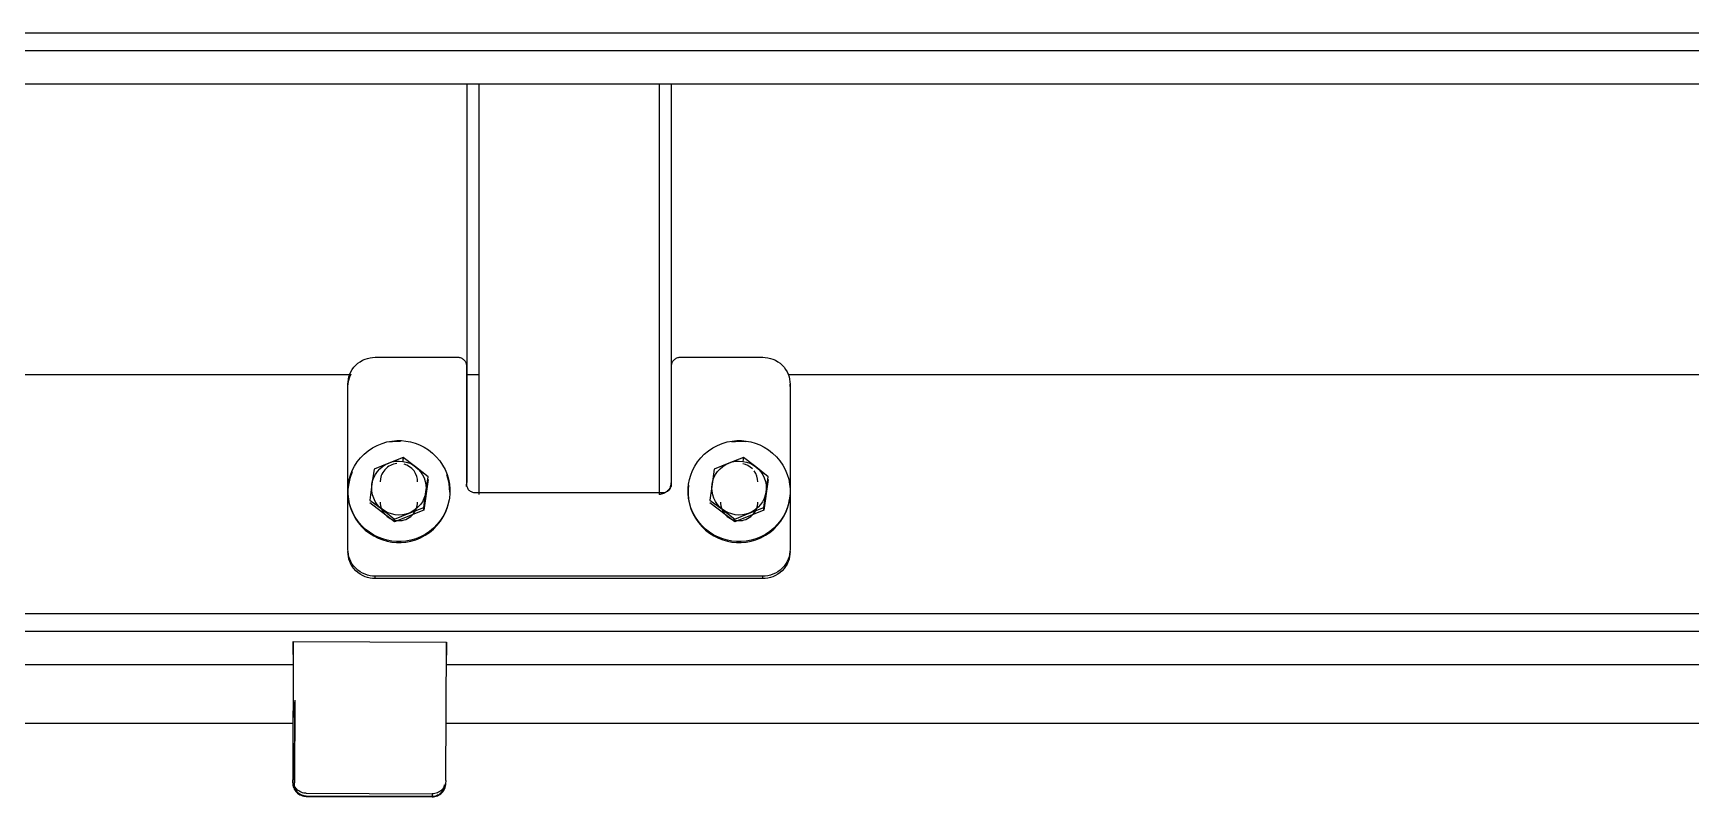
# Model space of a CAD drawing. Header units: millimetres. Extents: x 3109 to 13995, y 24552 to 39949.
# Drawn here: x 11910.3 to 12397.6, y 35301.7 to 35526.2 of the extents above; entities that cross this region are included whole.
import ezdxf

# ---------------------------------------------------------------- set-up
doc = ezdxf.new("R2010")
doc.units = ezdxf.units.MM
doc.header["$LTSCALE"] = 3
doc.layers.add('DomyÅ›lny', color=7, linetype='Continuous')

msp = doc.modelspace()

# ---------------------------------------------------------------- linework, layer by layer
at = {"layer": 'DomyÅ›lny'}
for p, q in [((13137.57, 35526.22), (8798.57, 35526.22)), ((8798.57, 35521.14), (13137.57, 35521.14)), ((13137.57, 35511.26), (8798.57, 35511.26)), ((12037.82, 35511.26), (12037.82, 35394.08)), ((12041.32, 35511.26), (12041.32, 35390.61)), ((12094.32, 35511.26), (12094.32, 35390.61)), ((12097.82, 35511.26), (12097.82, 35394.08)), ((12010.82, 35430.92), (12035.17, 35430.92)), ((12037.67, 35428.44), (12037.67, 35393.63)), ((12097.97, 35393.63), (12097.97, 35428.44)), ((12100.47, 35430.92), (12124.82, 35430.92)), ((12003.32, 35425.77), (11053.6, 35425.77)), ((12041.32, 35425.77), (12037.82, 35425.77)), ((13131.57, 35425.77), (12132.31, 35425.77)), ((12002.82, 35422.3), (12002.82, 35423)), ((12002.82, 35374.47), (12002.82, 35423)), ((12132.82, 35422.3), (12132.82, 35423)), ((12132.82, 35423), (12132.82, 35374.47)), ((12019.1, 35401.43), (12018.93, 35400.32)), ((12019.1, 35400.64), (12019.1, 35401.43)), ((12119.1, 35401.43), (12118.93, 35400.32)), ((12119.1, 35400.64), (12119.1, 35401.43)), ((12026.38, 35395.01), (12025.1, 35385.95)), ((12126.38, 35395.01), (12125.1, 35385.95)), ((12037.67, 35392.94), (12037.67, 35393.63)), ((12040.17, 35391.16), (12095.47, 35391.16)), ((12097.97, 35392.94), (12097.97, 35393.63)), ((12016.53, 35382.53), (12009.25, 35388.16)), ((12025.1, 35385.95), (12016.53, 35382.53)), ((12025.1, 35385.95), (12025.1, 35386.74)), ((12116.53, 35382.53), (12109.25, 35388.16)), ((12125.1, 35385.95), (12116.53, 35382.53)), ((12125.1, 35385.95), (12125.1, 35386.74)), ((12016.53, 35382.53), (12016.53, 35383.32)), ((12116.53, 35382.53), (12116.53, 35383.32)), ((12010.82, 35365.85), (12010.82, 35366.55)), ((12124.82, 35366.55), (12010.82, 35366.55)), ((12124.82, 35365.85), (12010.82, 35365.85)), ((12124.82, 35365.85), (12124.82, 35366.55)), ((13131.57, 35355.46), (11053.51, 35355.46)), ((11009.93, 35350.37), (13133.11, 35350.37)), ((11986.77, 35347.31), (11986.61, 35306.71)), ((11986.77, 35347.31), (12031.77, 35347.13)), ((11986.77, 35343.55), (11986.77, 35347.31)), ((12031.61, 35306.53), (12031.77, 35347.13)), ((12031.77, 35347.13), (12031.77, 35343.38)), ((11986.74, 35340.49), (11212.46, 35340.49)), ((12840.03, 35340.49), (12031.74, 35340.49)), ((11986.71, 35328.61), (11986.68, 35321.33)), ((11987.2, 35330.06), (11987.11, 35305.8)), ((11987.11, 35305.39), (11987.2, 35329.65)), ((11986.67, 35323.21), (11212.39, 35323.21)), ((12839.96, 35323.21), (12031.67, 35323.21)), ((11987.77, 35303), (11987.77, 35303.9)), ((11990.59, 35302.73), (12027.59, 35302.59)), ((12027.59, 35301.76), (11990.59, 35301.91)), ((11990.59, 35301.83), (12027.59, 35301.68)), ((12027.59, 35302.59), (12027.59, 35301.68)), ((12030.42, 35303.74), (12030.42, 35302.83))]:
    msp.add_line(p, q, dxfattribs=at)
for points in [[(12002.82, 35423, 0), (12002.85, 35423.71, 0), (12002.95, 35424.44, 0), (12003.12, 35425.18, 0), (12003.38, 35425.91, 0), (12003.71, 35426.63, 0), (12004.12, 35427.33, 0), (12004.6, 35427.99, 0), (12005.16, 35428.6, 0), (12005.77, 35429.15, 0), (12006.44, 35429.63, 0), (12007.14, 35430.03, 0), (12007.87, 35430.36, 0), (12008.61, 35430.61, 0), (12009.36, 35430.79, 0), (12010.1, 35430.89, 0), (12010.82, 35430.92, 0)], [(12035.17, 35430.92, 0), (12035.39, 35430.91, 0), (12035.62, 35430.88, 0), (12035.85, 35430.82, 0), (12036.09, 35430.74, 0), (12036.31, 35430.64, 0), (12036.53, 35430.51, 0), (12036.74, 35430.36, 0), (12036.93, 35430.19, 0), (12037.11, 35430, 0), (12037.26, 35429.8, 0), (12037.39, 35429.58, 0), (12037.49, 35429.35, 0), (12037.57, 35429.12, 0), (12037.62, 35428.89, 0), (12037.66, 35428.66, 0), (12037.67, 35428.44, 0)], [(12097.97, 35428.44, 0), (12097.98, 35428.66, 0), (12098.01, 35428.89, 0), (12098.06, 35429.12, 0), (12098.14, 35429.35, 0), (12098.24, 35429.58, 0), (12098.37, 35429.8, 0), (12098.52, 35430, 0), (12098.7, 35430.19, 0), (12098.89, 35430.36, 0), (12099.1, 35430.51, 0), (12099.32, 35430.64, 0), (12099.55, 35430.74, 0), (12099.78, 35430.82, 0), (12100.01, 35430.88, 0), (12100.24, 35430.91, 0), (12100.47, 35430.92, 0)], [(12124.82, 35430.92, 0), (12125.53, 35430.89, 0), (12126.27, 35430.79, 0), (12127.02, 35430.61, 0), (12127.76, 35430.36, 0), (12128.49, 35430.03, 0), (12129.19, 35429.63, 0), (12129.86, 35429.15, 0), (12130.47, 35428.6, 0), (12131.03, 35427.99, 0), (12131.51, 35427.33, 0), (12131.92, 35426.63, 0), (12132.25, 35425.91, 0), (12132.51, 35425.18, 0), (12132.68, 35424.44, 0), (12132.78, 35423.71, 0), (12132.82, 35423, 0)], [(12002.82, 35422.3, 0), (12002.87, 35423.23, 0), (12003.05, 35424.19, 0), (12003.35, 35425.15, 0), (12003.79, 35426.09, 0)], [(12002.96, 35393.65, 0), (12003.21, 35394.97, 0), (12003.59, 35396.29, 0), (12004.11, 35397.62, 0), (12004.77, 35398.92, 0), (12005.58, 35400.18, 0), (12006.53, 35401.36, 0), (12007.6, 35402.46, 0), (12008.79, 35403.45, 0), (12010.07, 35404.31, 0), (12011.43, 35405.03, 0), (12012.85, 35405.6, 0), (12014.29, 35406.02, 0), (12015.74, 35406.3, 0), (12017.17, 35406.43, 0), (12018.56, 35406.42, 0), (12019.9, 35406.29, 0), (12021.23, 35406.05, 0), (12022.57, 35405.67, 0), (12023.91, 35405.16, 0), (12025.22, 35404.5, 0), (12026.49, 35403.7, 0), (12027.69, 35402.77, 0), (12028.8, 35401.7, 0), (12029.8, 35400.52, 0), (12030.66, 35399.25, 0), (12031.39, 35397.9, 0), (12031.97, 35396.5, 0), (12032.4, 35395.08, 0), (12032.67, 35393.64, 0), (12032.8, 35392.23, 0), (12032.8, 35390.85, 0), (12032.67, 35389.52, 0)], [(12018.24, 35406.15, 0), (12016.69, 35406.12, 0), (12015.1, 35405.92, 0)], [(12102.96, 35393.65, 0), (12103.21, 35394.97, 0), (12103.59, 35396.29, 0), (12104.11, 35397.62, 0), (12104.77, 35398.92, 0), (12105.58, 35400.18, 0), (12106.53, 35401.36, 0), (12107.6, 35402.46, 0), (12108.79, 35403.45, 0), (12110.07, 35404.31, 0), (12111.43, 35405.03, 0), (12112.85, 35405.6, 0), (12114.29, 35406.02, 0), (12115.74, 35406.3, 0), (12117.17, 35406.43, 0), (12118.56, 35406.42, 0), (12119.9, 35406.29, 0), (12121.23, 35406.05, 0), (12122.57, 35405.67, 0), (12123.91, 35405.16, 0), (12125.22, 35404.5, 0), (12126.49, 35403.7, 0), (12127.69, 35402.77, 0), (12128.8, 35401.7, 0), (12129.8, 35400.52, 0), (12130.66, 35399.25, 0), (12131.39, 35397.9, 0), (12131.97, 35396.5, 0), (12132.4, 35395.08, 0), (12132.67, 35393.64, 0), (12132.8, 35392.23, 0), (12132.8, 35390.85, 0), (12132.67, 35389.52, 0)], [(12119.82, 35406.03, 0), (12117.81, 35406.16, 0), (12115.7, 35406.01, 0)], [(12009.89, 35393.58, 0), (12010.1, 35394.56, 0), (12010.44, 35395.54, 0), (12010.91, 35396.48, 0), (12011.51, 35397.35, 0), (12012.22, 35398.14, 0), (12013.03, 35398.82, 0), (12013.9, 35399.39, 0), (12014.82, 35399.82, 0)], [(12014.82, 35399.82, 0), (12010.54, 35398.01, 0)], [(12017.18, 35399.69, 0), (12016.24, 35399.5, 0), (12015.77, 35399.33, 0), (12015.31, 35399.13, 0), (12014.86, 35398.87, 0), (12014.44, 35398.58, 0), (12014.04, 35398.24, 0), (12013.68, 35397.87, 0), (12013.35, 35397.46, 0), (12013.07, 35397.03, 0), (12012.83, 35396.58, 0), (12012.64, 35396.12, 0), (12012.49, 35395.65, 0), (12012.39, 35395.19, 0), (12012.32, 35394.28, 0)], [(12019.1, 35401.43, 0), (12014.82, 35399.82, 0)], [(12014.82, 35399.82, 0), (12015.78, 35400.14, 0), (12016.8, 35400.33, 0), (12017.86, 35400.4, 0), (12018.93, 35400.32, 0)], [(12018.93, 35400.32, 0), (12019.98, 35400.1, 0), (12020.98, 35399.75, 0), (12021.9, 35399.29, 0), (12022.74, 35398.72, 0)], [(12022.74, 35398.72, 0), (12019.1, 35401.43, 0)], [(12023.32, 35394.28, 0), (12023.26, 35395.08, 0), (12023.06, 35395.9, 0), (12022.73, 35396.72, 0), (12022.26, 35397.49, 0), (12021.65, 35398.18, 0), (12020.94, 35398.76, 0), (12020.15, 35399.21, 0), (12019.32, 35399.52, 0)], [(12026.38, 35395.8, 0), (12022.74, 35398.72, 0)], [(12022.74, 35398.72, 0), (12023.5, 35398.05, 0), (12024.18, 35397.27, 0), (12024.77, 35396.4, 0), (12025.23, 35395.44, 0), (12025.57, 35394.44, 0), (12025.76, 35393.41, 0), (12025.82, 35392.38, 0), (12025.74, 35391.37, 0)], [(12109.89, 35393.58, 0), (12110.1, 35394.56, 0), (12110.44, 35395.54, 0), (12110.91, 35396.48, 0), (12111.51, 35397.35, 0), (12112.22, 35398.14, 0), (12113.03, 35398.82, 0), (12113.9, 35399.39, 0), (12114.82, 35399.82, 0)], [(12114.82, 35399.82, 0), (12110.54, 35398.01, 0)], [(12119.1, 35401.43, 0), (12114.82, 35399.82, 0)], [(12114.82, 35399.82, 0), (12115.78, 35400.14, 0), (12116.8, 35400.33, 0), (12117.86, 35400.4, 0), (12118.93, 35400.32, 0)], [(12121.72, 35398.11, 0), (12121.09, 35398.65, 0), (12120.4, 35399.09, 0), (12119.66, 35399.41, 0), (12118.91, 35399.62, 0)], [(12118.93, 35400.32, 0), (12119.98, 35400.1, 0), (12120.98, 35399.75, 0), (12121.9, 35399.29, 0), (12122.74, 35398.72, 0)], [(12122.74, 35398.72, 0), (12119.1, 35401.43, 0)], [(12122.74, 35398.72, 0), (12123.5, 35398.05, 0), (12124.18, 35397.27, 0), (12124.77, 35396.4, 0), (12125.23, 35395.44, 0), (12125.57, 35394.44, 0), (12125.76, 35393.41, 0), (12125.82, 35392.38, 0), (12125.74, 35391.37, 0)], [(12126.38, 35395.8, 0), (12122.74, 35398.72, 0)], [(12004.05, 35397.22, 0), (12003.36, 35395.29, 0), (12002.96, 35393.37, 0)], [(12010.54, 35398.01, 0), (12009.89, 35393.58, 0)], [(12025.74, 35391.37, 0), (12026.38, 35395.8, 0)], [(12032.82, 35391.31, 0), (12032.6, 35393.83, 0), (12032.32, 35395.11, 0), (12031.91, 35396.38, 0)], [(12097.82, 35394.08, 0), (12097.8, 35393.77, 0), (12097.76, 35393.45, 0), (12097.68, 35393.12, 0), (12097.57, 35392.8, 0), (12097.42, 35392.48, 0), (12097.25, 35392.18, 0), (12097.03, 35391.89, 0), (12096.79, 35391.63, 0), (12096.52, 35391.39, 0), (12096.23, 35391.18, 0), (12095.92, 35391, 0), (12095.6, 35390.85, 0), (12095.28, 35390.74, 0), (12094.95, 35390.67, 0), (12094.63, 35390.62, 0), (12094.32, 35390.61, 0)], [(12110.54, 35398.01, 0), (12109.89, 35393.58, 0)], [(12123.32, 35394.28, 0), (12123.25, 35395.09, 0), (12123.06, 35395.92, 0), (12122.72, 35396.74, 0), (12122.23, 35397.52, 0)], [(12125.74, 35391.37, 0), (12126.38, 35395.8, 0)], [(12032.67, 35389.52, 0), (12032.42, 35388.2, 0), (12032.04, 35386.88, 0), (12031.52, 35385.55, 0), (12030.86, 35384.25, 0), (12030.05, 35382.99, 0), (12029.11, 35381.81, 0), (12028.03, 35380.71, 0), (12026.84, 35379.72, 0), (12025.56, 35378.86, 0), (12024.2, 35378.14, 0), (12022.78, 35377.57, 0), (12021.34, 35377.15, 0), (12019.9, 35376.87, 0), (12018.47, 35376.74, 0), (12017.07, 35376.75, 0), (12015.73, 35376.88, 0), (12014.4, 35377.12, 0), (12013.06, 35377.5, 0), (12011.72, 35378.01, 0), (12010.41, 35378.67, 0), (12009.14, 35379.47, 0), (12007.94, 35380.4, 0), (12006.83, 35381.47, 0), (12005.84, 35382.65, 0), (12004.97, 35383.92, 0), (12004.24, 35385.27, 0), (12003.66, 35386.67, 0), (12003.24, 35388.09, 0), (12002.96, 35389.53, 0), (12002.83, 35390.94, 0), (12002.83, 35392.32, 0), (12002.96, 35393.65, 0)], [(12002.96, 35393.37, 0), (12002.83, 35392.04, 0), (12002.83, 35390.66, 0), (12002.96, 35389.25, 0), (12003.24, 35387.81, 0), (12003.66, 35386.39, 0), (12004.24, 35384.99, 0), (12004.97, 35383.64, 0), (12005.84, 35382.37, 0), (12006.83, 35381.19, 0), (12007.94, 35380.13, 0), (12009.14, 35379.19, 0), (12010.41, 35378.39, 0), (12011.72, 35377.73, 0), (12013.06, 35377.22, 0), (12014.4, 35376.84, 0), (12015.73, 35376.6, 0), (12017.07, 35376.47, 0), (12018.47, 35376.47, 0), (12019.9, 35376.6, 0), (12021.34, 35376.87, 0), (12022.78, 35377.29, 0), (12024.2, 35377.86, 0), (12025.56, 35378.58, 0), (12026.84, 35379.44, 0), (12028.03, 35380.43, 0), (12029.11, 35381.53, 0), (12030.05, 35382.71, 0), (12030.86, 35383.97, 0), (12031.52, 35385.27, 0), (12032.04, 35386.6, 0), (12032.42, 35387.93, 0), (12032.67, 35389.24, 0)], [(12009.89, 35393.58, 0), (12009.25, 35388.95, 0)], [(12009.25, 35388.95, 0), (12012.89, 35386.23, 0)], [(12012.89, 35386.23, 0), (12012.13, 35386.9, 0), (12011.45, 35387.68, 0), (12010.86, 35388.55, 0), (12010.4, 35389.51, 0), (12010.06, 35390.51, 0), (12009.87, 35391.55, 0), (12009.82, 35392.58, 0), (12009.89, 35393.58, 0)], [(12025.74, 35391.37, 0), (12025.53, 35390.39, 0), (12025.19, 35389.41, 0), (12024.72, 35388.47, 0), (12024.12, 35387.6, 0), (12023.41, 35386.81, 0), (12022.6, 35386.13, 0), (12021.73, 35385.57, 0), (12020.81, 35385.13, 0)], [(12025.1, 35386.74, 0), (12025.74, 35391.37, 0)], [(12037.67, 35393.63, 0), (12037.68, 35393.41, 0), (12037.71, 35393.18, 0), (12037.76, 35392.95, 0), (12037.84, 35392.72, 0), (12037.94, 35392.5, 0), (12038.07, 35392.28, 0), (12038.22, 35392.07, 0), (12038.4, 35391.88, 0), (12038.59, 35391.71, 0), (12038.8, 35391.56, 0), (12039.02, 35391.43, 0), (12039.25, 35391.33, 0), (12039.48, 35391.25, 0), (12039.71, 35391.2, 0), (12039.94, 35391.17, 0), (12040.17, 35391.16, 0)], [(12095.47, 35391.16, 0), (12095.69, 35391.17, 0), (12095.92, 35391.2, 0), (12096.15, 35391.25, 0), (12096.39, 35391.33, 0), (12096.61, 35391.43, 0), (12096.83, 35391.56, 0), (12097.04, 35391.71, 0), (12097.23, 35391.88, 0), (12097.41, 35392.07, 0), (12097.56, 35392.28, 0), (12097.69, 35392.5, 0), (12097.79, 35392.72, 0), (12097.87, 35392.95, 0), (12097.92, 35393.18, 0), (12097.96, 35393.41, 0), (12097.97, 35393.63, 0)], [(12132.67, 35389.52, 0), (12132.42, 35388.2, 0), (12132.04, 35386.88, 0), (12131.52, 35385.55, 0), (12130.86, 35384.25, 0), (12130.05, 35382.99, 0), (12129.11, 35381.81, 0), (12128.03, 35380.71, 0), (12126.84, 35379.72, 0), (12125.56, 35378.86, 0), (12124.2, 35378.14, 0), (12122.78, 35377.57, 0), (12121.34, 35377.15, 0), (12119.9, 35376.87, 0), (12118.47, 35376.74, 0), (12117.07, 35376.75, 0), (12115.73, 35376.88, 0), (12114.4, 35377.12, 0), (12113.06, 35377.5, 0), (12111.72, 35378.01, 0), (12110.41, 35378.67, 0), (12109.14, 35379.47, 0), (12107.94, 35380.4, 0), (12106.83, 35381.47, 0), (12105.84, 35382.65, 0), (12104.97, 35383.92, 0), (12104.24, 35385.27, 0), (12103.66, 35386.67, 0), (12103.24, 35388.09, 0), (12102.96, 35389.53, 0), (12102.83, 35390.94, 0), (12102.83, 35392.32, 0), (12102.96, 35393.65, 0)], [(12102.96, 35393.37, 0), (12102.83, 35392.04, 0), (12102.83, 35390.66, 0), (12102.96, 35389.25, 0), (12103.24, 35387.81, 0), (12103.66, 35386.39, 0), (12104.24, 35384.99, 0), (12104.97, 35383.64, 0), (12105.84, 35382.37, 0), (12106.83, 35381.19, 0), (12107.94, 35380.13, 0), (12109.14, 35379.19, 0), (12110.41, 35378.39, 0), (12111.72, 35377.73, 0), (12113.06, 35377.22, 0), (12114.4, 35376.84, 0), (12115.73, 35376.6, 0), (12117.07, 35376.47, 0), (12118.47, 35376.47, 0), (12119.9, 35376.6, 0), (12121.34, 35376.87, 0), (12122.78, 35377.29, 0), (12124.2, 35377.86, 0), (12125.56, 35378.58, 0), (12126.84, 35379.44, 0), (12128.03, 35380.43, 0), (12129.11, 35381.53, 0), (12130.05, 35382.71, 0), (12130.86, 35383.97, 0), (12131.52, 35385.27, 0), (12132.04, 35386.6, 0), (12132.42, 35387.93, 0), (12132.67, 35389.24, 0)], [(12109.89, 35393.58, 0), (12109.25, 35388.95, 0)], [(12109.25, 35388.95, 0), (12112.89, 35386.23, 0)], [(12112.89, 35386.23, 0), (12112.13, 35386.9, 0), (12111.45, 35387.68, 0), (12110.86, 35388.55, 0), (12110.4, 35389.51, 0), (12110.06, 35390.51, 0), (12109.87, 35391.55, 0), (12109.82, 35392.58, 0), (12109.89, 35393.58, 0)], [(12125.74, 35391.37, 0), (12125.53, 35390.39, 0), (12125.19, 35389.41, 0), (12124.72, 35388.47, 0), (12124.12, 35387.6, 0), (12123.41, 35386.81, 0), (12122.6, 35386.13, 0), (12121.73, 35385.57, 0), (12120.81, 35385.13, 0)], [(12125.1, 35386.74, 0), (12125.74, 35391.37, 0)], [(12012.32, 35388.34, 0), (12012.34, 35387.85, 0), (12012.41, 35387.34, 0), (12012.53, 35386.84, 0), (12012.7, 35386.33, 0), (12012.93, 35385.83, 0), (12013.21, 35385.36, 0), (12013.55, 35384.9, 0), (12013.93, 35384.48, 0), (12014.35, 35384.11, 0), (12014.81, 35383.78, 0), (12015.29, 35383.5, 0), (12015.79, 35383.27, 0), (12016.3, 35383.1, 0), (12016.81, 35382.98, 0), (12017.32, 35382.91, 0), (12017.82, 35382.89, 0), (12018.31, 35382.91, 0), (12018.82, 35382.98, 0), (12019.33, 35383.1, 0), (12019.84, 35383.27, 0), (12020.34, 35383.5, 0), (12020.83, 35383.78, 0), (12021.28, 35384.11, 0), (12021.7, 35384.48, 0), (12022.09, 35384.9, 0), (12022.42, 35385.36, 0), (12022.7, 35385.83, 0), (12022.93, 35386.33, 0), (12023.1, 35386.84, 0), (12023.22, 35387.34, 0), (12023.29, 35387.85, 0), (12023.32, 35388.34, 0)], [(12020.81, 35385.13, 0), (12019.85, 35384.81, 0), (12018.83, 35384.62, 0), (12017.77, 35384.55, 0), (12016.7, 35384.63, 0), (12015.66, 35384.85, 0), (12014.66, 35385.2, 0), (12013.73, 35385.67, 0), (12012.89, 35386.23, 0)], [(12012.89, 35386.23, 0), (12016.53, 35383.32, 0)], [(12016.53, 35383.32, 0), (12020.81, 35385.13, 0)], [(12020.81, 35385.13, 0), (12025.1, 35386.74, 0)], [(12112.32, 35388.34, 0), (12112.34, 35387.85, 0), (12112.41, 35387.34, 0), (12112.53, 35386.84, 0), (12112.7, 35386.33, 0), (12112.93, 35385.83, 0), (12113.21, 35385.36, 0), (12113.55, 35384.9, 0), (12113.93, 35384.48, 0), (12114.35, 35384.11, 0), (12114.81, 35383.78, 0), (12115.29, 35383.5, 0), (12115.79, 35383.27, 0), (12116.3, 35383.1, 0), (12116.81, 35382.98, 0), (12117.32, 35382.91, 0), (12117.82, 35382.89, 0), (12118.31, 35382.91, 0), (12118.82, 35382.98, 0), (12119.33, 35383.1, 0), (12119.84, 35383.27, 0), (12120.34, 35383.5, 0), (12120.83, 35383.78, 0), (12121.28, 35384.11, 0), (12121.7, 35384.48, 0), (12122.09, 35384.9, 0), (12122.42, 35385.36, 0), (12122.7, 35385.83, 0), (12122.93, 35386.33, 0), (12123.1, 35386.84, 0), (12123.22, 35387.34, 0), (12123.29, 35387.85, 0), (12123.32, 35388.34, 0)], [(12120.81, 35385.13, 0), (12119.85, 35384.81, 0), (12118.83, 35384.62, 0), (12117.77, 35384.55, 0), (12116.7, 35384.63, 0), (12115.66, 35384.85, 0), (12114.66, 35385.2, 0), (12113.73, 35385.67, 0), (12112.89, 35386.23, 0)], [(12112.89, 35386.23, 0), (12116.53, 35383.32, 0)], [(12116.53, 35383.32, 0), (12120.81, 35385.13, 0)], [(12120.81, 35385.13, 0), (12125.1, 35386.74, 0)], [(12010.82, 35366.55, 0), (12010.1, 35366.58, 0), (12009.36, 35366.68, 0), (12008.61, 35366.86, 0), (12007.87, 35367.11, 0), (12007.14, 35367.43, 0), (12006.44, 35367.84, 0), (12005.77, 35368.32, 0), (12005.16, 35368.87, 0), (12004.6, 35369.48, 0), (12004.12, 35370.14, 0), (12003.71, 35370.83, 0), (12003.38, 35371.56, 0), (12003.12, 35372.29, 0), (12002.95, 35373.03, 0), (12002.85, 35373.76, 0), (12002.82, 35374.47, 0)], [(12132.82, 35374.47, 0), (12132.78, 35373.76, 0), (12132.68, 35373.03, 0), (12132.51, 35372.29, 0), (12132.25, 35371.56, 0), (12131.92, 35370.83, 0), (12131.51, 35370.14, 0), (12131.03, 35369.48, 0), (12130.47, 35368.87, 0), (12129.86, 35368.32, 0), (12129.19, 35367.84, 0), (12128.49, 35367.43, 0), (12127.76, 35367.11, 0), (12127.02, 35366.86, 0), (12126.27, 35366.68, 0), (12125.53, 35366.58, 0), (12124.82, 35366.55, 0)], [(12010.82, 35365.85, 0), (12010.1, 35365.89, 0), (12009.36, 35365.99, 0), (12008.61, 35366.16, 0), (12007.87, 35366.41, 0), (12007.14, 35366.74, 0), (12006.44, 35367.15, 0), (12005.77, 35367.63, 0), (12005.16, 35368.17, 0), (12004.6, 35368.78, 0), (12004.12, 35369.44, 0), (12003.71, 35370.14, 0), (12003.38, 35370.86, 0), (12003.12, 35371.6, 0), (12002.95, 35372.33, 0), (12002.85, 35373.06, 0), (12002.82, 35373.78, 0)], [(12132.82, 35373.78, 0), (12132.78, 35373.06, 0), (12132.68, 35372.33, 0), (12132.51, 35371.6, 0), (12132.25, 35370.86, 0), (12131.92, 35370.14, 0), (12131.51, 35369.44, 0), (12131.03, 35368.78, 0), (12130.47, 35368.17, 0), (12129.86, 35367.63, 0), (12129.19, 35367.15, 0), (12128.49, 35366.74, 0), (12127.76, 35366.41, 0), (12127.02, 35366.16, 0), (12126.27, 35365.99, 0), (12125.53, 35365.89, 0), (12124.82, 35365.85, 0)], [(11987.77, 35303.9, 0), (11987.51, 35304.19, 0), (11987.28, 35304.5, 0), (11987.07, 35304.84, 0), (11986.9, 35305.19, 0), (11986.77, 35305.56, 0), (11986.68, 35305.94, 0), (11986.62, 35306.33, 0), (11986.61, 35306.71, 0)], [(12031.61, 35306.53, 0), (12031.59, 35306.15, 0), (12031.53, 35305.77, 0), (12031.43, 35305.39, 0), (12031.3, 35305.02, 0), (12031.12, 35304.66, 0), (12030.92, 35304.33, 0), (12030.68, 35304.02, 0), (12030.42, 35303.74, 0)], [(11986.61, 35305.8, 0), (11986.62, 35305.42, 0), (11986.68, 35305.04, 0), (11986.77, 35304.66, 0), (11986.9, 35304.29, 0), (11987.07, 35303.93, 0), (11987.28, 35303.59, 0), (11987.51, 35303.28, 0), (11987.77, 35303, 0)], [(11990.59, 35301.91, 0), (11990.28, 35301.92, 0), (11989.96, 35301.97, 0), (11989.63, 35302.04, 0), (11989.3, 35302.15, 0), (11988.99, 35302.3, 0), (11988.68, 35302.48, 0), (11988.39, 35302.69, 0), (11988.12, 35302.93, 0), (11987.88, 35303.2, 0), (11987.67, 35303.49, 0), (11987.49, 35303.79, 0), (11987.35, 35304.11, 0), (11987.24, 35304.43, 0), (11987.16, 35304.75, 0), (11987.12, 35305.07, 0), (11987.11, 35305.39, 0)], [(11990.59, 35302.73, 0), (11990.2, 35302.75, 0), (11989.82, 35302.81, 0), (11989.43, 35302.91, 0), (11989.06, 35303.04, 0), (11988.7, 35303.21, 0), (11988.36, 35303.41, 0), (11988.05, 35303.65, 0), (11987.77, 35303.9, 0)], [(11987.77, 35303, 0), (11988.05, 35302.74, 0), (11988.36, 35302.51, 0), (11988.7, 35302.31, 0), (11989.06, 35302.14, 0), (11989.43, 35302, 0), (11989.82, 35301.91, 0), (11990.2, 35301.85, 0), (11990.59, 35301.83, 0)], [(12031.11, 35305.21, 0), (12031.09, 35304.9, 0), (12031.04, 35304.58, 0), (12030.97, 35304.26, 0), (12030.85, 35303.94, 0), (12030.71, 35303.62, 0), (12030.53, 35303.32, 0), (12030.31, 35303.03, 0), (12030.07, 35302.77, 0), (12029.8, 35302.53, 0), (12029.51, 35302.32, 0), (12029.2, 35302.14, 0), (12028.88, 35302, 0), (12028.56, 35301.89, 0), (12028.23, 35301.82, 0), (12027.91, 35301.77, 0), (12027.59, 35301.76, 0)], [(12030.42, 35303.74, 0), (12030.14, 35303.48, 0), (12029.82, 35303.25, 0), (12029.48, 35303.05, 0), (12029.12, 35302.88, 0), (12028.75, 35302.75, 0), (12028.36, 35302.66, 0), (12027.98, 35302.6, 0), (12027.59, 35302.59, 0)], [(12027.59, 35301.68, 0), (12027.98, 35301.7, 0), (12028.36, 35301.75, 0), (12028.75, 35301.85, 0), (12029.12, 35301.98, 0), (12029.48, 35302.14, 0), (12029.82, 35302.35, 0), (12030.14, 35302.58, 0), (12030.42, 35302.83, 0)], [(12030.42, 35302.83, 0), (12030.68, 35303.11, 0), (12030.92, 35303.42, 0), (12031.12, 35303.76, 0), (12031.3, 35304.11, 0), (12031.43, 35304.48, 0), (12031.53, 35304.86, 0), (12031.59, 35305.25, 0), (12031.61, 35305.63, 0)]]:
    msp.add_polyline3d(points, dxfattribs=at)

doc.saveas('drawing.dxf')
